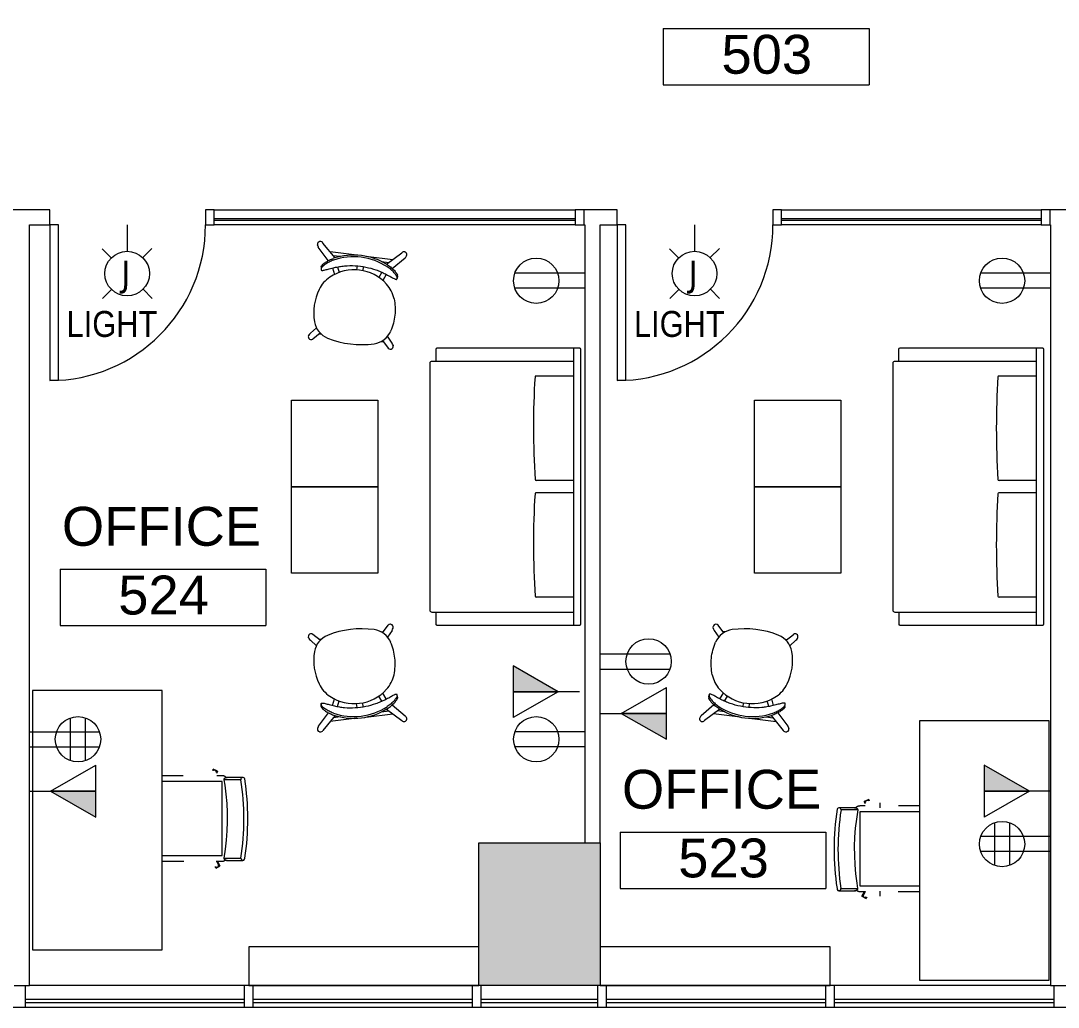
# Model space of a CAD drawing. Header units: inches. Extents: x 1 to 5284, y -575 to 1641.
# Drawn here: x 2114.5 to 2354.5, y -541 to -312.8 of the extents above; entities that cross this region are included whole.
import ezdxf

# ---------------------------------------------------------------- set-up
doc = ezdxf.new("R2010")
doc.units = ezdxf.units.IN
doc.header["$MEASUREMENT"] = 0
for name, color, linetype, lineweight in [('A-ANNO-NOTE', 131, 'Continuous', 20), ('A-AREA-IDEN', 2, 'Continuous', 20), ('A-DOOR', 31, 'Continuous', 9), ('A-DOOR-FRAM', 31, 'Continuous', 9), ('A-GLAZ', 151, 'Continuous', 9), ('A-GLAZ-EXST', 7, 'Continuous', 9), ('Bb-col', 7, 'Continuous', 9), ('Bb-cor', 7, 'Continuous', 9), ('CAD background - for revit_dwg', 8, 'Continuous', 9), ('E-ELEC-FIXT-IDEN', 2, 'Continuous', 9), ('I-FURN', 30, 'Continuous', 9), ('I-FURN-PNLS', 30, 'Continuous', 9), ('I-WALL', 2, 'Continuous', 13), ('Mullion', 7, 'Continuous', 9)]:
    doc.layers.add(name, color=color, linetype=linetype, lineweight=lineweight)
doc.styles.add('Arial', font='arial.ttf', dxfattribs={"height": 9})
doc.styles.add('Arial_2', font='arial.ttf', dxfattribs={"width": 0.85, "height": 6})
doc.styles.add('Tahoma', font='tahoma.ttf', dxfattribs={"height": 6})

# ---------------------------------------------------------------- blocks, each defined once
blk = doc.blocks.new('Single-Flush - With Sidelight - 36_ x 96_-1747933-New Construction - Tel_Data_Elec Plan')
at = {"layer": 'A-DOOR', "color": 250, "lineweight": 20}
for p, q in [((-16, -1.75), (-18, -1.75)), ((-18, -1.75), (-18, -37.75)), ((-16, -37.75), (-16, -1.75)), ((-16, -37.75), (-18, -37.75))]:
    blk.add_line(p, q, dxfattribs=at)
at = {"layer": 'A-DOOR'}
blk.add_arc((-18, -1.75), 36, 270, 0, dxfattribs=at)
at = {"layer": 'A-DOOR-FRAM', "color": 250, "lineweight": 20}
blk.add_line((105.48, 1.75), (105.48, -1.75), dxfattribs=at)
at = {"layer": 'A-GLAZ', "color": 250, "lineweight": 20}
for p, q in [((20, -0.75), (20, -0.25)), ((20, -0.25), (103.48, -0.25)), ((103.48, -0.75), (20, -0.75)), ((103.48, -0.25), (103.48, -0.75))]:
    blk.add_line(p, q, dxfattribs=at)
blk = doc.blocks.new('Single-Flush - With Sidelight - 36_ x 96_-1747986-New Construction - Tel_Data_Elec Plan')
at = {"layer": 'A-DOOR', "color": 250, "lineweight": 20}
for p, q in [((-16, -1.75), (-18, -1.75)), ((-18, -1.75), (-18, -37.75)), ((-16, -37.75), (-16, -1.75)), ((-16, -37.75), (-18, -37.75))]:
    blk.add_line(p, q, dxfattribs=at)
at = {"layer": 'A-DOOR'}
blk.add_arc((-18, -1.75), 36, 270, 0, dxfattribs=at)
at = {"layer": 'A-DOOR-FRAM', "color": 250, "lineweight": 20}
blk.add_line((82.06, 1.75), (82.06, -1.75), dxfattribs=at)
at = {"layer": 'A-GLAZ', "color": 250, "lineweight": 20}
for p, q in [((20, -0.75), (20, -0.25)), ((20, -0.25), (80.06, -0.25)), ((80.06, -0.75), (20, -0.75)), ((80.06, -0.25), (80.06, -0.75))]:
    blk.add_line(p, q, dxfattribs=at)
blk = doc.blocks.new('CGI_Bench - CGI_Bench-1741633-New Construction - Tel_Data_Elec Plan')
at = {"layer": 'I-FURN-PNLS'}
h = blk.add_hatch(dxfattribs=at)
h.set_pattern_fill('FP_1', color=256, style=0, pattern_type=2)
h.set_pattern_definition([(180, (32.04, -38.733), (-3e-15, -24), []), (270, (32.04, -38.73), (72, 4e-15), [])])
h.paths.add_polyline_path([(31.46, -35.93), (31.48, -41.69), (31.67, -41.98), (31.89, -42.1), (32.27, -42.06), (32.45, -41.95), (32.55, -41.83), (32.63, -41.54), (32.58, -35.74), (32.41, -35.48), (32.33, -35.42), (31.97, -35.36), (31.67, -35.48), (31.53, -35.64), (31.48, -35.85)], flags=0)
h = blk.add_hatch(dxfattribs=at)
h.set_pattern_fill('FP_2', color=256, style=0, pattern_type=2)
h.set_pattern_definition([(180, (52.487, -38.733), (-3e-15, -24), []), (270, (52.49, -38.73), (72, 4e-15), [])])
h.paths.add_polyline_path([(51.9, -39.63), (51.94, -41.69), (52.02, -41.87), (52.28, -42.06), (52.49, -42.12), (52.71, -42.06), (52.9, -41.95), (53.05, -41.69), (53.07, -41.54), (53.07, -35.93), (52.99, -35.64), (52.78, -35.42), (52.49, -35.35), (52.19, -35.42), (51.98, -35.64), (51.9, -35.93), (51.9, -36.96)], flags=0)
for p, q in [((72, 0), (12, 0)), ((12, 0), (12, -30)), ((72, -30), (72, 0)), ((12, -30), (72, -30)), ((32.54, -30), (32.54, -34.97)), ((33.87, -30), (33.87, -43.85)), ((33.87, -30), (33.87, -43.8)), ((50.98, -43.85), (50.98, -30)), ((50.98, -43.8), (50.98, -30)), ((52.32, -34.86), (52.32, -30)), ((30.91, -42.35), (31.2, -42.2)), ((30.91, -42.35), (31.44, -43.33)), ((32.55, -42.73), (31.44, -43.33)), ((32.54, -42.52), (31.67, -42.99)), ((32.54, -42.49), (32.54, -43.8)), ((52.32, -43.8), (52.32, -42.6)), ((53.35, -42.79), (52.85, -42.55)), ((53.35, -42.79), (53.82, -41.78)), ((53.54, -41.65), (53.82, -41.78)), ((33.23, -44.33), (33.23, -48.19)), ((33.87, -43.85), (50.98, -43.85)), ((33.93, -43.85), (50.93, -43.85)), ((51.4, -48.17), (51.4, -44.31))]:
    blk.add_line(p, q, dxfattribs=at)
at = {"layer": 'I-FURN-PNLS', "flags": 128}
for points in [[(31.3, -42.34), (31.23, -42.4), (31.18, -42.48), (31.14, -42.56), (31.13, -42.65), (31.15, -42.75), (31.18, -42.83)], [(31.18, -42.83), (31.22, -42.9), (31.28, -42.95), (31.35, -42.99), (31.43, -43.02), (31.51, -43.03), (31.59, -43.02), (31.67, -42.99)], [(53.1, -42.46), (53.18, -42.48), (53.26, -42.49), (53.34, -42.48), (53.42, -42.45), (53.48, -42.4), (53.54, -42.34), (53.58, -42.27)], [(53.58, -42.27), (53.61, -42.19), (53.62, -42.1), (53.6, -42.01), (53.56, -41.92), (53.51, -41.85)], [(32.54, -43.8), (32.54, -43.85), (32.54, -43.91), (32.55, -43.97), (32.56, -44.02), (32.57, -44.07), (32.58, -44.13), (32.59, -44.18), (32.61, -44.24), (32.63, -44.29), (32.65, -44.34), (32.67, -44.39), (32.7, -44.44), (32.72, -44.49), (32.75, -44.54), (32.78, -44.58)], [(32.72, -44.83), (32.72, -44.81), (32.72, -44.79), (32.72, -44.77), (32.73, -44.75), (32.73, -44.73), (32.74, -44.71), (32.74, -44.69), (32.75, -44.67), (32.75, -44.66), (32.76, -44.64), (32.77, -44.62), (32.78, -44.6), (32.79, -44.58), (32.8, -44.56), (32.81, -44.55), (32.82, -44.53), (32.83, -44.52), (32.85, -44.5), (32.86, -44.48), (32.87, -44.47), (32.89, -44.46), (32.9, -44.44), (32.92, -44.43), (32.94, -44.42), (32.95, -44.41), (32.97, -44.4), (32.99, -44.39), (33.01, -44.38), (33.03, -44.37), (33.04, -44.36), (33.06, -44.35), (33.08, -44.35), (33.1, -44.34), (33.12, -44.34), (33.14, -44.33), (33.16, -44.33), (33.18, -44.33), (33.2, -44.33), (33.22, -44.33), (33.23, -44.33)], [(32.72, -45.04), (32.72, -44.91), (32.72, -44.84), (32.72, -44.83)], [(32.72, -44.83), (32.72, -44.86), (32.72, -44.96), (32.72, -45.11), (32.72, -45.32), (32.72, -45.59), (32.72, -45.92), (32.72, -46.31), (32.72, -46.76), (32.72, -47.26), (32.72, -47.83), (32.72, -48.45), (32.72, -48.65)], [(33.23, -44.33), (35.33, -44.65), (37.44, -44.88), (39.56, -45.03), (41.68, -45.1), (43.8, -45.08), (45.92, -44.98), (48.04, -44.79), (50.14, -44.51), (51.4, -44.31)], [(51.4, -44.31), (51.42, -44.31), (51.44, -44.31), (51.46, -44.31), (51.48, -44.32), (51.5, -44.32), (51.52, -44.32), (51.54, -44.33), (51.56, -44.34), (51.58, -44.34), (51.6, -44.35), (51.61, -44.36), (51.63, -44.37), (51.65, -44.38), (51.67, -44.39), (51.69, -44.4), (51.7, -44.41), (51.72, -44.42), (51.73, -44.44), (51.75, -44.45), (51.76, -44.46), (51.78, -44.48), (51.79, -44.49), (51.8, -44.51), (51.81, -44.53), (51.83, -44.54), (51.84, -44.56), (51.85, -44.58), (51.86, -44.6), (51.86, -44.61), (51.87, -44.63), (51.88, -44.65), (51.88, -44.67), (51.89, -44.69), (51.89, -44.71), (51.9, -44.73), (51.9, -44.75), (51.9, -44.77), (51.91, -44.79), (51.91, -44.81), (51.91, -44.82)], [(51.88, -44.81), (51.92, -44.77), (51.96, -44.73), (52, -44.68), (52.03, -44.64), (52.07, -44.6), (52.1, -44.55), (52.13, -44.5), (52.15, -44.45), (52.18, -44.4), (52.2, -44.35), (52.22, -44.3), (52.24, -44.25), (52.26, -44.2), (52.27, -44.14), (52.29, -44.09), (52.3, -44.03), (52.3, -43.98), (52.31, -43.92), (52.31, -43.87), (52.32, -43.81), (52.32, -43.8)], [(51.91, -48.63), (51.91, -48), (51.91, -47.42), (51.91, -46.89), (51.91, -46.43), (51.91, -46.02), (51.91, -45.67), (51.91, -45.38), (51.91, -45.15), (51.91, -44.98), (51.91, -44.87), (51.91, -44.82), (51.91, -44.82)], [(51.91, -44.82), (51.91, -44.85), (51.91, -44.94), (51.91, -45.02)]]:
    blk.add_lwpolyline(points, dxfattribs=at)
at = {"layer": 'I-FURN-PNLS'}
for centre, radius, start, end in [((31.51, -42.65), 0.373, 194.3076, 208.3873), ((31.51, -42.65), 0.373, 208.3873, 232.4998), ((53.24, -42.12), 0.373, 310.8875, 335), ((53.24, -42.12), 0.373, 335, 349.0797), ((33.93, -43.8), 0.053, 180, 270), ((50.93, -43.8), 0.053, 270, 0)]:
    blk.add_arc(centre, radius, start, end, dxfattribs=at)
for centre, major_axis, ratio, start_param, end_param in [((33.23, -45.04), (0.507, 0), 0.99468, 2.879793, 3.141593), ((51.4, -45.02), (0.507, 0), 0.99468, 6.13762, 6.327242), ((33.23, -48.65), (-0.507, 0), 0.899459, 4.712389, 7.853982), ((42.26, -1.13), (53.09, 0), 0.899459, 4.541367, 4.885303), ((42.26, -1.13), (54.09, 0), 0.899459, 4.544559, 4.885273), ((51.4, -48.63), (0.507, 0), 0.899459, 5.054959, 7.853982)]:
    blk.add_ellipse(centre, major_axis=major_axis, ratio=ratio, start_param=start_param, end_param=end_param, dxfattribs=at)
blk = doc.blocks.new('FURN-SEATING-SOFA-2 _ 3 SEAT-LARGE - TWO SEAT-1733016-New Construction - Tel_Data_Elec Plan')
at = {"layer": 'I-FURN'}
for p, q in [((-46.5, 34.72), (-46.5, 1.62)), ((17.28, 34.97), (-46.25, 34.97)), ((17.53, 1.63), (17.53, 34.72)), ((-46.5, 33.22), (17.53, 33.22)), ((-43.49, 33.22), (-43.49, 0.5)), ((-40.09, 33.22), (-40.09, 24.54)), ((-15.94, 33.22), (-15.94, 24.6)), ((-13.07, 33.22), (-13.07, 24.54)), ((11.08, 33.22), (11.08, 24.6)), ((14.52, 0.5), (14.52, 33.22)), ((-46.25, 1.37), (-43.49, 1.37)), ((-42.99, 0), (14.02, 0)), ((14.52, 1.38), (17.28, 1.38))]:
    blk.add_line(p, q, dxfattribs=at)
for centre, radius, start, end in [((-46.25, 34.72), 0.25, 90, 180), ((17.28, 34.72), 0.25, 0, 90), ((-39.88, 24.54), 0.203, 180, 266.3987), ((-28.16, 210.74), 186.77, 266.3987, 273.6817), ((-16.19, 24.6), 0.25, 273.6817, 0), ((-12.86, 24.54), 0.203, 180, 266.3987), ((-1.14, 210.74), 186.77, 266.3987, 273.6817), ((10.83, 24.6), 0.25, 273.6817, 0), ((-46.25, 1.62), 0.25, 180, 270), ((-42.99, 0.5), 0.5, 180, 270), ((14.02, 0.5), 0.5, 270, 0), ((17.28, 1.63), 0.25, 270, 0)]:
    blk.add_arc(centre, radius, start, end, dxfattribs=at)
blk = doc.blocks.new('Steelcase Coalesse - Millbrae - Table - Side - 20__ D x 20__ W x 20__ H-1733018-New Construction - Tel_Data_Elec Plan')
at = {"layer": 'I-FURN'}
for p, q in [((-46.5, 0), (-46.5, 20)), ((-46.5, 20), (-26.54, 20)), ((-26.54, 20), (-26.54, 0)), ((-26.54, 0), (-46.5, 0))]:
    blk.add_line(p, q, dxfattribs=at)
blk = doc.blocks.new('JCR4_JCR5_US - JCR4-1733013-New Construction - Tel_Data_Elec Plan')
at = {"layer": 'I-FURN'}
for p, q in [((-10.2, 10.88), (-10.37, 11.26)), ((-7.44, 7.96), (-10.12, 10.77)), ((-5.96, 8.77), (-9.16, 11.83)), ((-1.08, 10), (-7.25, 10)), ((1.08, 10), (7.33, 10)), ((6.04, 8.74), (9.19, 11.82)), ((7.47, 7.93), (10.13, 10.79)), ((10.23, 10.95), (10.38, 11.28)), ((-4.83, 9.22), (-6.43, 9.22)), ((-0.68, 7.54), (-0.68, 6.63)), ((0.75, 7.54), (0.75, 6.62)), ((4.82, 9.22), (6.53, 9.22)), ((-8.87, 6.32), (-8.85, 6.53)), ((-8.87, 6.32), (-8.87, 5.78)), ((-6.24, 6.38), (-5.62, 4.95)), ((-5.18, 6.75), (-4.65, 5.53)), ((5.19, 6.78), (4.64, 5.52)), ((6.26, 6.41), (5.62, 4.94)), ((8.87, 6.32), (8.84, 6.53)), ((8.87, 6.32), (8.87, 5.79)), ((-9.51, -9.2), (-8.28, -7.79)), ((-7.26, -8.93), (-8.77, -10.49)), ((-6.92, -9.18), (-7.5, -9.18)), ((6.89, -9.18), (7.51, -9.18)), ((7.25, -8.91), (8.77, -10.48)), ((9.51, -9.19), (8.28, -7.77)), ((-9.81, -9.68), (-9.86, -9.79)), ((9.81, -9.67), (9.86, -9.77))]:
    blk.add_line(p, q, dxfattribs=at)
for centre, radius, start, end in [((-9.77, 11.47), 0.641, 121.9105, 166.1469), ((-9.63, 11.25), 0.899, 107.5968, 121.7121), ((-9.73, 11.44), 0.692, 34.8142, 104.6914), ((9.75, 11.43), 0.678, 75.592, 144.5315), ((9.65, 11.24), 0.884, 58.7684, 72.2669), ((-9.78, 11.47), 0.628, 166.1474, 199.8082), ((-9.71, 11.16), 0.566, 209.829, 223.601), ((9.77, 11.45), 0.641, 13.8528, 58.0897), ((9.71, 11.18), 0.567, 317.0423, 335.9672), ((9.78, 11.46), 0.628, 343.8206, 13.8528), ((-0.01, -3.48), 10.13, 49.164, 130.836), ((-1.93, -1.26), 7.2, 130.836, 161.2232), ((1.9, -1.26), 7.2, 18.7614, 49.164), ((3.02, -2.95), 12.43, 161.2232, 196.5607), ((-4.15, -5.08), 4.95, 196.5607, 254.9181), ((4.12, -5.08), 4.95, 285.0819, 343.455), ((-8.15, -10.39), 1.8, 139, 157), ((8.15, -10.37), 1.8, 23, 41), ((-9.38, -9.99), 0.519, 157, 181.5753), ((-9.18, -9.99), 0.716, 181.5753, 222.4247), ((-9.27, -10.07), 0.594, 222.4247, 267.5753), ((-9.21, -10.02), 0.651, 262.5828, 312.7695), ((-0.01, 10.26), 20.83, 254.9181, 285.0819), ((9.21, -10), 0.651, 227.2305, 277.4172), ((9.27, -10.05), 0.594, 272.4247, 317.5753), ((9.18, -9.97), 0.716, 317.5753, 358.4247), ((9.38, -9.98), 0.519, 358.4247, 23)]:
    blk.add_arc(centre, radius, start, end, dxfattribs=at)
for centre, major_axis, ratio, start_param, end_param in [((0, -4.56), (-14.63, 0.06), 0.998476, 4.272146, 5.16045), ((0, -4.58), (-14.23, 0.06), 0.998613, 4.258968, 5.173893), ((1.04, 13.33), (9.82, 7.83), 0.171248, 2.935459, 3.086797), ((0.03, 12.52), (-8.76, 6.98), 0.171276, 3.198737, 3.354244)]:
    blk.add_ellipse(centre, major_axis=major_axis, ratio=ratio, start_param=start_param, end_param=end_param, dxfattribs=at)
for points, knots in [([(-8.85, 6.53), (-8.83, 6.58), (-8.79, 6.67), (-8.69, 6.82), (-8.59, 6.94), (-8.47, 7.07), (-8.29, 7.26), (-8.02, 7.5), (-7.65, 7.8), (-7.23, 8.1), (-6.77, 8.38), (-6.45, 8.54), (-6.28, 8.62)], [0, 0, 0, 0, 0.125, 0.1875, 0.25, 0.3125, 0.375, 0.5, 0.625, 0.75, 0.875, 1, 1, 1, 1]), ([(-6.28, 8.17), (-6.45, 8.09), (-6.77, 7.92), (-7.23, 7.63), (-7.65, 7.32), (-8.02, 7.01), (-8.29, 6.76), (-8.47, 6.57), (-8.59, 6.44), (-8.69, 6.31), (-8.79, 6.16), (-8.83, 6.07), (-8.85, 6.02)], [0, 0, 0, 0, 0.125, 0.25, 0.375, 0.5, 0.625, 0.6875, 0.75, 0.8125, 0.875, 1, 1, 1, 1]), ([(-5.85, 6.53), (-5.49, 6.66), (-4.74, 6.91), (-3.18, 7.3), (-1.14, 7.58), (1.36, 7.57), (3.39, 7.27), (4.93, 6.88), (5.67, 6.63), (6.03, 6.5)], [0, 0, 0, 0, 0.1, 0.2, 0.4, 0.6, 0.8, 0.9, 1, 1, 1, 1]), ([(6.28, 8.62), (6.45, 8.54), (6.77, 8.38), (7.23, 8.1), (7.65, 7.8), (8.02, 7.5), (8.28, 7.26), (8.47, 7.07), (8.58, 6.94), (8.68, 6.82), (8.79, 6.67), (8.83, 6.58), (8.84, 6.53)], [0, 0, 0, 0, 0.125, 0.25, 0.375, 0.5, 0.625, 0.6875, 0.75, 0.8125, 0.875, 1, 1, 1, 1]), ([(8.84, 6.02), (8.83, 6.07), (8.79, 6.16), (8.68, 6.31), (8.58, 6.44), (8.46, 6.58), (8.28, 6.77), (8.02, 7.02), (7.65, 7.33), (7.23, 7.63), (6.77, 7.92), (6.45, 8.09), (6.28, 8.17)], [0, 0, 0, 0, 0.125, 0.1875, 0.25, 0.3125, 0.375, 0.5, 0.625, 0.75, 0.875, 1, 1, 1, 1])]:
    blk.add_open_spline(points, degree=3, knots=knots, dxfattribs=at)
for points in [[(-8.84, 5.61), (-8.82, 5.57), (-8.76, 5.52), (-8.57, 5.52), (-8.29, 5.59), (-7.92, 5.72), (-7.49, 5.89), (-6.99, 6.09), (-6.44, 6.31), (-6.05, 6.46), (-5.85, 6.53)], [(6.03, 6.5), (6.22, 6.43), (6.59, 6.29), (7.11, 6.08), (7.57, 5.89), (7.98, 5.73), (8.33, 5.62), (8.59, 5.55), (8.77, 5.56), (8.83, 5.61), (8.84, 5.64)], [(8.72, 1.05), (9.13, -0.15), (9.58, -2.7), (9.23, -5.26), (8.86, -6.49)]]:
    blk.add_open_spline(points, degree=3, dxfattribs=at)
blk = doc.blocks.new('JCR4_JCR5_US - JCR4-1739715-New Construction - Tel_Data_Elec Plan')
at = {"layer": 'I-FURN'}
for p, q in [((-9.81, 9.68), (-9.86, 9.79)), ((-7.26, 8.93), (-8.77, 10.49)), ((7.25, 8.91), (8.77, 10.48)), ((9.81, 9.67), (9.86, 9.77)), ((-9.51, 9.2), (-8.28, 7.79)), ((-6.92, 9.18), (-7.5, 9.18)), ((6.89, 9.18), (7.51, 9.18)), ((9.51, 9.19), (8.28, 7.77)), ((-8.87, -6.32), (-8.87, -5.78)), ((-8.87, -6.32), (-8.85, -6.53)), ((-6.24, -6.38), (-5.62, -4.95)), ((-5.18, -6.75), (-4.65, -5.53)), ((-0.68, -7.54), (-0.68, -6.63)), ((0.75, -7.54), (0.75, -6.62)), ((5.19, -6.78), (4.64, -5.52)), ((6.26, -6.41), (5.62, -4.94)), ((8.87, -6.32), (8.84, -6.53)), ((8.87, -6.32), (8.87, -5.79)), ((-7.44, -7.96), (-10.12, -10.77)), ((-5.96, -8.77), (-9.16, -11.83)), ((-4.83, -9.22), (-6.43, -9.22)), ((4.82, -9.22), (6.53, -9.22)), ((6.04, -8.74), (9.19, -11.82)), ((7.47, -7.93), (10.13, -10.79)), ((-10.2, -10.88), (-10.37, -11.26)), ((-1.08, -10), (-7.25, -10)), ((1.08, -10), (7.33, -10)), ((10.23, -10.95), (10.38, -11.28))]:
    blk.add_line(p, q, dxfattribs=at)
for centre, radius, start, end in [((-9.18, 9.99), 0.716, 137.5753, 178.4247), ((-9.38, 9.99), 0.519, 178.4247, 203), ((-8.15, 10.39), 1.8, 203, 221), ((-9.27, 10.07), 0.594, 92.4247, 137.5753), ((-9.21, 10.02), 0.651, 47.2305, 97.4172), ((-4.15, 5.08), 4.95, 105.0819, 163.4393), ((-0.01, -10.26), 20.83, 74.9181, 105.0819), ((4.12, 5.08), 4.95, 16.545, 74.9181), ((9.21, 10), 0.651, 82.5828, 132.7695), ((9.27, 10.05), 0.594, 42.4247, 87.5753), ((8.15, 10.37), 1.8, 319, 337), ((9.18, 9.97), 0.716, 1.5753, 42.4247), ((9.38, 9.98), 0.519, 337, 1.5753), ((3.02, 2.95), 12.43, 163.4393, 198.7768), ((-1.93, 1.26), 7.2, 198.7768, 229.164), ((1.9, 1.26), 7.2, 310.836, 341.2386), ((-0.01, 3.48), 10.13, 229.164, 310.836), ((-9.78, -11.47), 0.628, 160.1918, 193.8526), ((-9.77, -11.47), 0.641, 193.8531, 238.0895), ((-9.71, -11.16), 0.566, 136.399, 150.171), ((-9.73, -11.44), 0.692, 255.3086, 325.1858), ((9.75, -11.43), 0.678, 215.4685, 284.408), ((9.65, -11.24), 0.884, 287.7331, 301.2316), ((9.77, -11.45), 0.641, 301.9103, 346.1472), ((9.71, -11.18), 0.567, 24.0328, 42.9577), ((9.78, -11.46), 0.628, 346.1472, 16.1794), ((-9.63, -11.25), 0.899, 238.2879, 252.4032)]:
    blk.add_arc(centre, radius, start, end, dxfattribs=at)
for centre, major_axis, ratio, start_param, end_param in [((1.04, -13.33), (-9.82, 7.83), 0.171248, 0.054796, 0.206134), ((0.03, -12.52), (8.76, 6.98), 0.171276, 6.070534, 6.226041), ((0, 4.58), (14.23, 0.06), 0.998613, 4.250885, 5.16581), ((0, 4.56), (14.63, 0.06), 0.998476, 4.264328, 5.152632)]:
    blk.add_ellipse(centre, major_axis=major_axis, ratio=ratio, start_param=start_param, end_param=end_param, dxfattribs=at)
for points in [[(8.72, -1.05), (9.13, 0.15), (9.58, 2.7), (9.23, 5.26), (8.86, 6.49)], [(-8.84, -5.61), (-8.82, -5.57), (-8.76, -5.52), (-8.57, -5.52), (-8.29, -5.59), (-7.92, -5.72), (-7.49, -5.89), (-6.99, -6.09), (-6.44, -6.31), (-6.05, -6.46), (-5.85, -6.53)], [(6.03, -6.5), (6.22, -6.43), (6.59, -6.29), (7.11, -6.08), (7.57, -5.89), (7.98, -5.73), (8.33, -5.62), (8.59, -5.55), (8.77, -5.56), (8.83, -5.61), (8.84, -5.64)]]:
    blk.add_open_spline(points, degree=3, dxfattribs=at)
for points, knots in [([(-6.28, -8.17), (-6.45, -8.09), (-6.77, -7.92), (-7.23, -7.63), (-7.65, -7.32), (-8.02, -7.01), (-8.29, -6.76), (-8.47, -6.57), (-8.59, -6.44), (-8.69, -6.31), (-8.79, -6.16), (-8.83, -6.07), (-8.85, -6.02)], [0, 0, 0, 0, 0.125, 0.25, 0.375, 0.5, 0.625, 0.6875, 0.75, 0.8125, 0.875, 1, 1, 1, 1]), ([(-8.85, -6.53), (-8.83, -6.58), (-8.79, -6.67), (-8.69, -6.82), (-8.59, -6.94), (-8.47, -7.07), (-8.29, -7.26), (-8.02, -7.5), (-7.65, -7.8), (-7.23, -8.1), (-6.77, -8.38), (-6.45, -8.54), (-6.28, -8.62)], [0, 0, 0, 0, 0.125, 0.1875, 0.25, 0.3125, 0.375, 0.5, 0.625, 0.75, 0.875, 1, 1, 1, 1]), ([(-5.85, -6.53), (-5.49, -6.66), (-4.74, -6.91), (-3.18, -7.3), (-1.14, -7.58), (1.36, -7.57), (3.39, -7.27), (4.93, -6.88), (5.67, -6.63), (6.03, -6.5)], [0, 0, 0, 0, 0.1, 0.2, 0.4, 0.6, 0.8, 0.9, 1, 1, 1, 1]), ([(8.84, -6.02), (8.83, -6.07), (8.79, -6.16), (8.68, -6.31), (8.58, -6.44), (8.46, -6.58), (8.28, -6.77), (8.02, -7.02), (7.65, -7.33), (7.23, -7.63), (6.77, -7.92), (6.45, -8.09), (6.28, -8.17)], [0, 0, 0, 0, 0.125, 0.1875, 0.25, 0.3125, 0.375, 0.5, 0.625, 0.75, 0.875, 1, 1, 1, 1]), ([(6.28, -8.62), (6.45, -8.54), (6.77, -8.38), (7.23, -8.1), (7.65, -7.8), (8.02, -7.5), (8.28, -7.26), (8.47, -7.07), (8.58, -6.94), (8.68, -6.82), (8.79, -6.67), (8.83, -6.58), (8.84, -6.53)], [0, 0, 0, 0, 0.125, 0.25, 0.375, 0.5, 0.625, 0.6875, 0.75, 0.8125, 0.875, 1, 1, 1, 1])]:
    blk.add_open_spline(points, degree=3, knots=knots, dxfattribs=at)
blk = doc.blocks.new('CGI_Bench - CGI_Bench-1733011-New Construction - Tel_Data_Elec Plan')
at = {"layer": 'I-FURN-PNLS'}
h = blk.add_hatch(dxfattribs=at)
h.set_pattern_fill('FP_3', color=256, style=0, pattern_type=2)
h.set_pattern_definition([(180, (32.04, 38.733), (-3e-15, 24), []), (90, (32.04, 38.73), (72, -4e-15), [])])
h.paths.add_polyline_path([(31.46, 41.54), (31.5, 35.78), (31.54, 35.63), (31.75, 35.42), (32.12, 35.36), (32.41, 35.48), (32.45, 35.51), (32.61, 35.78), (32.63, 35.93), (32.58, 41.74), (32.45, 41.95), (32.19, 42.1), (31.81, 42.07), (31.63, 41.95), (31.53, 41.83), (31.48, 41.61)], flags=0)
h = blk.add_hatch(dxfattribs=at)
h.set_pattern_fill('FP_4', color=256, style=0, pattern_type=2)
h.set_pattern_definition([(180, (52.487, 38.733), (-3e-15, 24), []), (90, (52.49, 38.73), (72, -4e-15), [])])
h.paths.add_polyline_path([(51.9, 41.54), (51.93, 35.85), (51.99, 35.63), (52.3, 35.38), (52.49, 35.35), (52.78, 35.42), (52.99, 35.64), (53.07, 35.93), (53.05, 41.69), (52.9, 41.95), (52.64, 42.1), (52.48, 42.12), (52.14, 41.98), (51.98, 41.83), (51.93, 41.62)], flags=0)
for p, q in [((33.23, 48.19), (33.23, 44.33)), ((51.4, 44.31), (51.4, 48.17)), ((31.44, 43.33), (30.91, 42.35)), ((31.44, 43.33), (32.55, 42.73)), ((32.54, 43.8), (32.54, 42.49)), ((33.87, 43.85), (33.87, 30)), ((50.98, 43.85), (33.87, 43.85)), ((33.87, 43.8), (33.87, 30)), ((50.93, 43.85), (33.93, 43.85)), ((50.98, 30), (50.98, 43.85)), ((50.98, 30), (50.98, 43.8)), ((52.32, 42.6), (52.32, 43.8)), ((31.2, 42.2), (30.91, 42.35)), ((31.67, 42.99), (32.54, 42.52)), ((52.85, 42.55), (53.35, 42.79)), ((53.82, 41.78), (53.35, 42.79)), ((53.82, 41.78), (53.54, 41.65)), ((32.54, 34.97), (32.54, 30)), ((52.32, 30), (52.32, 34.86)), ((12, 30), (12, 0)), ((72, 30), (12, 30)), ((72, 0), (72, 30)), ((12, 0), (72, 0))]:
    blk.add_line(p, q, dxfattribs=at)
at = {"layer": 'I-FURN-PNLS', "flags": 128}
for points in [[(32.72, 48.65), (32.72, 48.01), (32.72, 47.43), (32.72, 46.91), (32.72, 46.44), (32.72, 46.03), (32.72, 45.69), (32.72, 45.4), (32.72, 45.17), (32.72, 45), (32.72, 44.89), (32.72, 44.84), (32.72, 44.83)], [(51.91, 44.82), (51.91, 44.85), (51.91, 44.94), (51.91, 45.09), (51.91, 45.3), (51.91, 45.57), (51.91, 45.9), (51.91, 46.29), (51.91, 46.74), (51.91, 47.25), (51.91, 47.81), (51.91, 48.43), (51.91, 48.63)], [(32.79, 44.6), (32.76, 44.55), (32.73, 44.5), (32.7, 44.45), (32.68, 44.4), (32.65, 44.35), (32.63, 44.3), (32.61, 44.25), (32.6, 44.2), (32.58, 44.14), (32.57, 44.09), (32.56, 44.03), (32.55, 43.98), (32.55, 43.92), (32.54, 43.87), (32.54, 43.81), (32.54, 43.8)], [(32.72, 44.83), (32.72, 44.86), (32.72, 44.96), (32.72, 45.04)], [(33.23, 44.33), (33.21, 44.33), (33.19, 44.33), (33.17, 44.33), (33.15, 44.33), (33.13, 44.34), (33.11, 44.34), (33.09, 44.35), (33.07, 44.35), (33.05, 44.36), (33.03, 44.37), (33.01, 44.38), (32.99, 44.38), (32.98, 44.39), (32.96, 44.4), (32.94, 44.42), (32.93, 44.43), (32.91, 44.44), (32.89, 44.45), (32.88, 44.47), (32.86, 44.48), (32.85, 44.5), (32.84, 44.51), (32.82, 44.53), (32.81, 44.54), (32.8, 44.56), (32.79, 44.58), (32.78, 44.6), (32.77, 44.61), (32.76, 44.63), (32.76, 44.65), (32.75, 44.67), (32.74, 44.69), (32.74, 44.71), (32.73, 44.73), (32.73, 44.75), (32.73, 44.77), (32.72, 44.79), (32.72, 44.81), (32.72, 44.83), (32.72, 44.83)], [(51.4, 44.31), (49.3, 44.63), (47.19, 44.87), (45.07, 45.03), (42.95, 45.1), (40.83, 45.08), (38.7, 44.98), (36.59, 44.8), (34.48, 44.53), (33.23, 44.33)], [(51.91, 44.82), (51.91, 44.8), (51.9, 44.78), (51.9, 44.76), (51.9, 44.74), (51.9, 44.72), (51.89, 44.7), (51.89, 44.68), (51.88, 44.66), (51.87, 44.64), (51.87, 44.62), (51.86, 44.6), (51.85, 44.58), (51.84, 44.56), (51.83, 44.55), (51.82, 44.53), (51.81, 44.51), (51.79, 44.5), (51.78, 44.48), (51.77, 44.47), (51.75, 44.45), (51.74, 44.44), (51.72, 44.43), (51.71, 44.41), (51.69, 44.4), (51.67, 44.39), (51.66, 44.38), (51.64, 44.37), (51.62, 44.36), (51.6, 44.35), (51.58, 44.34), (51.56, 44.34), (51.54, 44.33), (51.52, 44.33), (51.5, 44.32), (51.48, 44.32), (51.46, 44.31), (51.44, 44.31), (51.42, 44.31), (51.4, 44.31), (51.4, 44.31)], [(52.32, 43.8), (52.32, 43.85), (52.31, 43.91), (52.31, 43.97), (52.3, 44.02), (52.29, 44.07), (52.28, 44.13), (52.26, 44.18), (52.25, 44.24), (52.23, 44.29), (52.21, 44.34), (52.18, 44.39), (52.16, 44.44), (52.13, 44.49), (52.1, 44.54), (52.07, 44.58), (52.04, 44.63), (52.01, 44.67), (51.97, 44.71), (51.93, 44.76), (51.9, 44.8)], [(51.91, 45.02), (51.91, 44.89), (51.91, 44.83), (51.91, 44.82)], [(31.18, 42.83), (31.15, 42.75), (31.13, 42.65), (31.14, 42.56), (31.18, 42.48), (31.23, 42.4), (31.3, 42.34)], [(31.67, 42.99), (31.59, 43.02), (31.51, 43.03), (31.43, 43.02), (31.35, 42.99), (31.28, 42.95), (31.22, 42.9), (31.18, 42.83)], [(53.58, 42.27), (53.54, 42.34), (53.48, 42.4), (53.42, 42.45), (53.34, 42.48), (53.26, 42.49), (53.18, 42.48), (53.1, 42.46)], [(53.51, 41.85), (53.56, 41.92), (53.6, 42.01), (53.62, 42.1), (53.61, 42.19), (53.58, 42.27)]]:
    blk.add_lwpolyline(points, dxfattribs=at)
at = {"layer": 'I-FURN-PNLS'}
for centre, radius, start, end in [((33.93, 43.8), 0.053, 90, 180), ((50.93, 43.8), 0.053, 0, 90), ((31.51, 42.65), 0.373, 151.6127, 165.6924), ((31.51, 42.65), 0.373, 127.5002, 151.6127), ((53.24, 42.12), 0.373, 25, 49.1125), ((53.24, 42.12), 0.373, 10.9203, 25)]:
    blk.add_arc(centre, radius, start, end, dxfattribs=at)
for centre, major_axis, ratio, start_param, end_param in [((33.23, 48.65), (0.507, 0), 0.899459, 1.570796, 4.712389), ((42.26, 1.13), (54.09, 0), 0.899459, 1.397913, 1.738627), ((42.26, 1.13), (53.09, 0), 0.899459, 1.397883, 1.741819), ((51.4, 48.63), (-0.507, 0), 0.899459, 1.570796, 4.369819), ((33.23, 45.04), (0.507, 0), 0.99468, 3.141593, 3.403392), ((51.4, 45.02), (0.507, 0), 0.99468, 6.239129, 6.428751)]:
    blk.add_ellipse(centre, major_axis=major_axis, ratio=ratio, start_param=start_param, end_param=end_param, dxfattribs=at)
blk = doc.blocks.new('CAD background - for revit_dwg-1564186-New Construction - Tel_Data_Elec Plan')
at = {"lineweight": 9}
h = blk.add_hatch(color=256, dxfattribs=at)
h.paths.add_polyline_path([(1469.42, 5), (1473.5, 5), (1473.5, 38), (1445.5, 38), (1445.5, 5), (1468.92, 5)], flags=0)
h.paths.add_polyline_path([(2194, 5), (2194, 33), (2166, 33), (2166, 5)], flags=0)
h.paths.add_polyline_path([(245.5, 5), (273.5, 5), (273.5, 38), (245.5, 38)], flags=0)
h.paths.add_polyline_path([(485.5, 5), (513.5, 5), (513.5, 38), (485.5, 38)], flags=0)
h.paths.add_polyline_path([(1233.5, 5), (1233.5, 38), (1205.5, 38), (1205.5, 5), (1230, 5)], flags=0)
h.paths.add_polyline_path([(1953.5, 5), (1953.5, 38), (1925.5, 38), (1925.5, 5), (1945.8, 5)], flags=0)
h.paths.add_polyline_path([(965.5, 5), (993.5, 5), (993.5, 38), (965.5, 38)], flags=0)
h.paths.add_polyline_path([(1685.5, 5), (1713.5, 5), (1713.5, 38), (1685.5, 38), (1685.5, 16.3)], flags=0)
h.paths.add_polyline_path([(725.5, 5), (753.5, 5), (753.5, 38), (725.5, 38), (725.5, 16.3)], flags=0)
h.paths.add_polyline_path([(737.41, 245), (751.5, 245), (751.5, 250), (755, 250), (755, 275.5), (726.5, 275.5), (726.5, 245), (730, 245)], flags=0)
h.paths.add_polyline_path([(2161, 245.5), (2194, 245.5), (2194, 273.5), (2161, 273.5)], flags=0)
h.paths.add_polyline_path([(5, 245.5), (38, 245.5), (38, 273.5), (5, 273.5)], flags=0)
h.paths.add_polyline_path([(1229, 246.5), (1232.5, 246.5), (1232.5, 272.25), (1208.75, 272.25), (1208.75, 246.5)], flags=0)
h.paths.add_polyline_path([(1952.5, 246.5), (1952.5, 272.5), (1891.5, 272.5), (1891.5, 246.5), (1947, 246.5)], flags=0)
h.paths.add_polyline_path([(1472.5, 246.5), (1472.5, 272.5), (1446.5, 272.5), (1446.5, 246.5), (1469, 246.5)], flags=0)
h.paths.add_polyline_path([(491.17, 246.5), (512.5, 246.5), (512.5, 272.5), (486.5, 272.5), (486.5, 246.5)], flags=0)
h.paths.add_polyline_path([(1709, 246.5), (1712.5, 246.5), (1712.5, 272.5), (1686.5, 272.5), (1686.5, 246.5), (1690, 246.5)], flags=0)
h.paths.add_polyline_path([(999, 250), (1022, 250), (1022, 272.5), (970, 272.5), (970, 250)], flags=0)
h.paths.add_polyline_path([(5, 485.5), (38, 485.5), (38, 513.5), (5, 513.5)], flags=0)
h.paths.add_polyline_path([(2194, 485.5), (2194, 513.5), (2161, 513.5), (2161, 485.5)], flags=0)
h.paths.add_polyline_path([(1945.8, 486.5), (1952.5, 486.5), (1952.5, 512.5), (1926.5, 512.5), (1926.5, 486.5), (1943.5, 486.5)], flags=0)
h.paths.add_polyline_path([(1690, 486.5), (1712.5, 486.5), (1712.5, 512.5), (1686.5, 512.5), (1686.5, 486.5)], flags=0)
h.paths.add_polyline_path([(1451.02, 486.5), (1476.77, 486.5), (1476.77, 512.5), (1450.77, 512.5), (1450.77, 486.5)], flags=0)
h.paths.add_polyline_path([(752.5, 486.5), (752.5, 512.5), (726.5, 512.5), (726.5, 486.5), (730, 486.5)], flags=0)
h.paths.add_polyline_path([(486.5, 486.5), (512.5, 486.5), (512.5, 512.5), (486.5, 512.5)], flags=0)
h.paths.add_polyline_path([(272.5, 486.5), (272.5, 512.5), (246.5, 512.5), (246.5, 486.5)], flags=0)
h.paths.add_polyline_path([(38, 725.5), (38, 753.5), (5, 753.5), (5, 725.5)], flags=0)
h.paths.add_polyline_path([(2161, 725.5), (2194, 725.5), (2194, 753.5), (2161, 753.5)], flags=0)
h.paths.add_polyline_path([(752.5, 726.5), (752.5, 752.5), (726.5, 752.5), (726.5, 726.5)], flags=0)
h.paths.add_polyline_path([(1450.77, 726.5), (1476.77, 726.5), (1476.77, 752.5), (1450.77, 752.5)], flags=0)
h.paths.add_polyline_path([(1686.5, 726.5), (1712.5, 726.5), (1712.5, 752.5), (1686.5, 752.5)], flags=0)
h.paths.add_polyline_path([(246.5, 726.5), (272.5, 726.5), (272.5, 752.5), (246.5, 752.5)], flags=0)
h.paths.add_polyline_path([(486.5, 726.5), (512.5, 726.5), (512.5, 752.5), (486.5, 752.5)], flags=0)
h.paths.add_polyline_path([(1952.5, 726.5), (1952.5, 752.5), (1926.5, 752.5), (1926.5, 726.5)], flags=0)
h.paths.add_polyline_path([(5, 965.5), (38, 965.5), (38, 993.5), (5, 993.5)], flags=0)
h.paths.add_polyline_path([(2194, 965.5), (2194, 993.5), (2161, 993.5), (2161, 965.5)], flags=0)
h.paths.add_polyline_path([(728.81, 966.5), (752.5, 966.5), (752.5, 992.5), (728.81, 992.5), (728.81, 991)], flags=0)
h.paths.add_polyline_path([(1206.5, 966.5), (1232.5, 966.5), (1232.5, 992.5), (1206.5, 992.5), (1206.5, 977.34)], flags=0)
h.paths.add_polyline_path([(1446.5, 966.5), (1472.5, 966.5), (1472.5, 992.5), (1446.5, 992.5), (1446.5, 981.01)], flags=0)
h.paths.add_polyline_path([(992.5, 966.5), (992.5, 992.5), (966.5, 992.5), (966.5, 966.5)], flags=0)
h.paths.add_polyline_path([(1712.5, 966.5), (1712.5, 992.5), (1686.5, 992.5), (1686.5, 966.5)], flags=0)
h.paths.add_polyline_path([(512.5, 966.5), (512.5, 992.5), (486.5, 992.5), (486.5, 966.5)], flags=0)
h.paths.add_polyline_path([(1952.5, 966.5), (1952.5, 992.5), (1926.5, 992.5), (1926.5, 966.5)], flags=0)
h.paths.add_polyline_path([(272.5, 966.5), (272.5, 992.5), (246.5, 992.5), (246.5, 966.5)], flags=0)
at = {"layer": 'A-GLAZ-EXST'}
for p, q in [((1100.5, 1.87), (1151.25, 1.87)), ((1100.5, 1.12), (1151.25, 1.12)), ((1153.25, 1.87), (1204, 1.87)), ((1153.25, 1.12), (1204, 1.12)), ((1206, 1.87), (1233, 1.87)), ((1206, 1.12), (1233, 1.12)), ((1235, 1.87), (1285.75, 1.87)), ((1235, 1.12), (1285.75, 1.12)), ((1287.75, 1.87), (1338.5, 1.87)), ((1287.75, 1.12), (1338.5, 1.12))]:
    blk.add_line(p, q, dxfattribs=at)
at = {"layer": 'Bb-col', "flags": 128}
for points in [[(1205.5, 5), (1205.5, 38), (1230, 38)], [(1233.5, 38), (1233.5, 5), (1205.5, 5)]]:
    blk.add_lwpolyline(points, dxfattribs=at)
at = {"layer": 'Bb-cor'}
blk.add_line((1337.75, 5), (1101.5, 5), dxfattribs=at)
at = {"layer": 'Bb-cor', "flags": 128}
blk.add_lwpolyline([(0, 1074.28), (0, 0), (2199, 0), (2199, 1074.28)], dxfattribs=at)
for points in [[(1152.25, 14), (1152.25, 5), (1205.5, 5), (1205.5, 14)], [(1233.5, 14), (1233.5, 5), (1286.75, 5), (1286.75, 14)]]:
    blk.add_lwpolyline(points, close=True, dxfattribs=at)
at = {"layer": 'Mullion'}
for p, q in [((1100.5, 5), (1100.5, 0)), ((1151.25, 0), (1151.25, 5)), ((1153.25, 0), (1153.25, 5)), ((1204, 0), (1204, 5)), ((1206, 0), (1206, 5)), ((1233, 0), (1233, 5)), ((1235, 0), (1235, 5)), ((1285.75, 0), (1285.75, 5)), ((1287.75, 0), (1287.75, 5)), ((1338.5, 5), (1338.5, 0))]:
    blk.add_line(p, q, dxfattribs=at)
blk = doc.blocks.new('FORM Room Tag - Name _ Number-61107-New Construction - Tel_Data_Elec Plan')
at = {"layer": 'A-AREA-IDEN'}
for p, q in [((-0.2444, -0.0231), (-0.2444, -0.1589)), ((-0.2444, -0.0231), (0.2515, -0.0231)), ((0.2515, -0.0231), (0.2515, -0.1589)), ((-0.2444, -0.1589), (0.2515, -0.1589))]:
    blk.add_line(p, q, dxfattribs=at)

msp = doc.modelspace()

# ---------------------------------------------------------------- hatches: boundary and pattern name
at = {"layer": 'A-ANNO-NOTE', "lineweight": 9}
for points in [[(2238.81, -468.01), (2228.35, -462.01), (2228.35, -468.01)], [(2263.85, -479.01), (2263.85, -473.01), (2253.39, -473.01)], [(2337.35, -491.01), (2347.81, -491.01), (2337.35, -485.01), (2337.35, -489.45)], [(2131.85, -497.01), (2131.85, -491.01), (2121.39, -491.01)]]:
    msp.add_hatch(color=256, dxfattribs=at).paths.add_polyline_path(points, flags=0)

# ---------------------------------------------------------------- linework, layer by layer
at = {"layer": 'A-ANNO-NOTE'}
for p, q in [((2139.09, -360.01), (2139.09, -366.1)), ((2270.34, -360.01), (2270.34, -366.1)), ((2135.41, -367.65), (2133.28, -365.52)), ((2142.7, -367.58), (2144.83, -365.45)), ((2266.66, -367.65), (2264.53, -365.52)), ((2273.95, -367.58), (2276.08, -365.45)), ((2244.97, -371.18), (2228.77, -371.18)), ((2352.72, -371.18), (2336.52, -371.18)), ((2135.47, -374.94), (2133.35, -377.06)), ((2142.77, -374.87), (2144.89, -377)), ((2244.97, -374.66), (2228.77, -374.66)), ((2266.72, -374.94), (2264.6, -377.06)), ((2274.02, -374.87), (2276.14, -377)), ((2352.72, -374.66), (2336.52, -374.66)), ((2248.47, -459.27), (2264.67, -459.27)), ((2228.35, -462.01), (2228.35, -468.01)), ((2238.81, -468.01), (2228.35, -462.01)), ((2228.35, -462.01), (2228.35, -474.01)), ((2238.81, -468.01), (2228.35, -462.01)), ((2248.47, -462.76), (2264.67, -462.76)), ((2253.39, -473.01), (2263.85, -467.01)), ((2263.85, -479.01), (2263.85, -467.01)), ((2228.35, -468.01), (2238.81, -468.01)), ((2243.72, -468.01), (2228.35, -468.01)), ((2238.81, -468.01), (2228.35, -474.01)), ((2125.98, -483.97), (2125.98, -474.06)), ((2129.46, -483.97), (2129.46, -474.06)), ((2248.47, -473.01), (2263.85, -473.01)), ((2263.85, -473.01), (2253.39, -473.01)), ((2253.39, -473.01), (2263.85, -479.01)), ((2253.39, -473.01), (2263.85, -479.01)), ((2263.85, -479.01), (2263.85, -473.01)), ((2116.47, -477.27), (2132.67, -477.27)), ((2244.97, -477.27), (2228.78, -477.27)), ((2116.47, -480.76), (2132.67, -480.76)), ((2244.97, -480.76), (2228.78, -480.76)), ((2121.39, -491.01), (2131.85, -485.01)), ((2131.85, -497.01), (2131.85, -485.01)), ((2337.35, -485.01), (2337.35, -491.01)), ((2347.81, -491.01), (2337.35, -485.01)), ((2337.35, -485.01), (2337.35, -497.01)), ((2347.81, -491.01), (2337.35, -485.01)), ((2116.47, -491.01), (2131.85, -491.01)), ((2131.85, -491.01), (2121.39, -491.01)), ((2121.39, -491.01), (2131.85, -497.01)), ((2121.39, -491.01), (2131.85, -497.01)), ((2131.85, -497.01), (2131.85, -491.01)), ((2337.35, -491.01), (2347.81, -491.01)), ((2352.72, -491.01), (2337.35, -491.01)), ((2347.81, -491.01), (2337.35, -497.01)), ((2339.74, -498.31), (2339.74, -508.22)), ((2343.22, -498.31), (2343.22, -508.22)), ((2352.72, -501.52), (2336.53, -501.52)), ((2352.72, -505.01), (2336.53, -505.01))]:
    msp.add_line(p, q, dxfattribs=at)
for centre, radius in [((2139.09, -371.26), 5.16), ((2270.34, -371.26), 5.16), ((2233.72, -372.92), 5.25), ((2341.47, -372.92), 5.25), ((2259.72, -461.01), 5.25), ((2127.72, -479.01), 5.25), ((2233.73, -479.01), 5.25), ((2341.48, -503.26), 5.25)]:
    msp.add_circle(centre, radius, dxfattribs=at)
at = {"layer": 'I-WALL', "color": 250, "lineweight": 20}
for p, q in [((2121.22, -356.51), (2108.47, -356.51)), ((2121.22, -360.01), (2121.22, -356.51)), ((2159.22, -356.51), (2157.22, -356.51)), ((2157.22, -356.51), (2157.22, -360.01)), ((2159.22, -360.01), (2159.22, -356.51)), ((2252.47, -356.51), (2242.7, -356.51)), ((2242.7, -356.51), (2242.7, -360.01)), ((2252.47, -360.01), (2252.47, -356.51)), ((2290.47, -356.51), (2288.47, -356.51)), ((2288.47, -356.51), (2288.47, -360.01)), ((2290.47, -360.01), (2290.47, -356.51)), ((2358.24, -356.51), (2350.54, -356.51)), ((2350.54, -356.51), (2350.54, -360.01)), ((2116.47, -360.01), (2121.22, -360.01)), ((2116.47, -536.01), (2116.47, -360.01)), ((2157.22, -360.01), (2159.22, -360.01)), ((2242.7, -360.01), (2244.97, -360.01)), ((2244.97, -360.01), (2244.97, -503.01)), ((2248.47, -360.01), (2252.47, -360.01)), ((2248.47, -503.01), (2248.47, -360.01)), ((2288.47, -360.01), (2290.47, -360.01)), ((2350.54, -360.01), (2352.72, -360.01)), ((2352.72, -360.01), (2352.72, -536.01)), ((2244.97, -503.01), (2248.47, -503.01)), ((2112.97, -536.01), (2116.47, -536.01)), ((2352.72, -536.01), (2356.22, -536.01))]:
    msp.add_line(p, q, dxfattribs=at)
at = {"layer": 'I-WALL'}
for p, q in [((2159.22, -356.51), (2242.7, -356.51)), ((2290.47, -356.51), (2350.54, -356.51)), ((2242.7, -360.01), (2159.22, -360.01)), ((2350.54, -360.01), (2290.47, -360.01))]:
    msp.add_line(p, q, dxfattribs=at)

# ---------------------------------------------------------------- block references
at = {"layer": 'A-AREA-IDEN', "xscale": 95.99999999999994, "yscale": 95.99999999999994, "zscale": 95.99999999999994}
for p in [(2286.58, -312.31), (2147.03, -437.42), (2276.58, -498.26)]:
    msp.add_blockref('FORM Room Tag - Name _ Number-61107-New Construction - Tel_Data_Elec Plan', p, dxfattribs=at)
at = {"layer": 'A-DOOR', "lineweight": 13}
for name, p in [('Single-Flush - With Sidelight - 36_ x 96_-1747933-New Construction - Tel_Data_Elec Plan', (2139.22, -358.26)), ('Single-Flush - With Sidelight - 36_ x 96_-1747986-New Construction - Tel_Data_Elec Plan', (2270.47, -358.26))]:
    msp.add_blockref(name, p, dxfattribs=at)
at = {"layer": 'CAD background - for revit_dwg', "color": 7}
msp.add_blockref('CAD background - for revit_dwg-1564186-New Construction - Tel_Data_Elec Plan', (1014.97, -541.01), dxfattribs=at)
at = {"layer": 'I-FURN'}
for name, p, rotation in [('JCR4_JCR5_US - JCR4-1733013-New Construction - Tel_Data_Elec Plan', (2192.04, -377.06), 353.0000000000003), ('FURN-SEATING-SOFA-2 _ 3 SEAT-LARGE - TWO SEAT-1733016-New Construction - Tel_Data_Elec Plan', (2209.1, -435.06), 269.9999999999999), ('FURN-SEATING-SOFA-2 _ 3 SEAT-LARGE - TWO SEAT-1733016-New Construction - Tel_Data_Elec Plan', (2316.18, -435.06), 269.9999999999999), ('Steelcase Coalesse - Millbrae - Table - Side - 20__ D x 20__ W x 20__ H-1733018-New Construction - Tel_Data_Elec Plan', (2150.59, -400.57), 180), ('Steelcase Coalesse - Millbrae - Table - Side - 20__ D x 20__ W x 20__ H-1733018-New Construction - Tel_Data_Elec Plan', (2257.67, -400.57), 180), ('Steelcase Coalesse - Millbrae - Table - Side - 20__ D x 20__ W x 20__ H-1733018-New Construction - Tel_Data_Elec Plan', (2150.59, -420.57), 180), ('Steelcase Coalesse - Millbrae - Table - Side - 20__ D x 20__ W x 20__ H-1733018-New Construction - Tel_Data_Elec Plan', (2257.67, -420.57), 180), ('JCR4_JCR5_US - JCR4-1739715-New Construction - Tel_Data_Elec Plan', (2192.04, -464.09), 6.999999999999399), ('JCR4_JCR5_US - JCR4-1733013-New Construction - Tel_Data_Elec Plan', (2283.22, -464.09), 173.0000000000011)]:
    msp.add_blockref(name, p, dxfattribs=dict(at, rotation=rotation))
at = {"layer": 'I-FURN-PNLS'}
for name, p, rotation in [('CGI_Bench - CGI_Bench-1741633-New Construction - Tel_Data_Elec Plan', (2117.22, -539.76), 89.9999999999995), ('CGI_Bench - CGI_Bench-1733011-New Construction - Tel_Data_Elec Plan', (2352.4, -546.76), 90.00000000000053)]:
    msp.add_blockref(name, p, dxfattribs=dict(at, rotation=rotation))

# ---------------------------------------------------------------- texts
at = {"layer": 'A-ANNO-NOTE', "lineweight": 9, "char_height": 6, "width": 3.939, "attachment_point": 1, "style": 'Tahoma'}
for insert in [(2137.71, -368.28), (2268.96, -368.28)]:
    msp.add_mtext('J', dxfattribs=dict(at, insert=insert))
at = {"layer": 'A-AREA-IDEN', "lineweight": 9, "char_height": 9, "attachment_point": 2, "line_spacing_factor": 0.941778, "style": 'Arial'}
for s, insert, width in [('503', (2287.05, -316.03), 25.1225), ('OFFICE', (2147.04, -425.24), 54.9831), ('524', (2147.51, -441.14), 25.1225), ('OFFICE', (2276.59, -486.08), 54.9831), ('523', (2277.05, -501.97), 25.1225)]:
    msp.add_mtext(s, dxfattribs=dict(at, insert=insert, width=width))
at = {"layer": 'E-ELEC-FIXT-IDEN', "char_height": 6, "width": 24.8287, "attachment_point": 2, "line_spacing_factor": 0.941778, "style": 'Arial_2'}
for insert in [(2135.57, -379.92), (2266.82, -379.92)]:
    msp.add_mtext('LIGHT', dxfattribs=dict(at, insert=insert))

doc.saveas('drawing.dxf')
